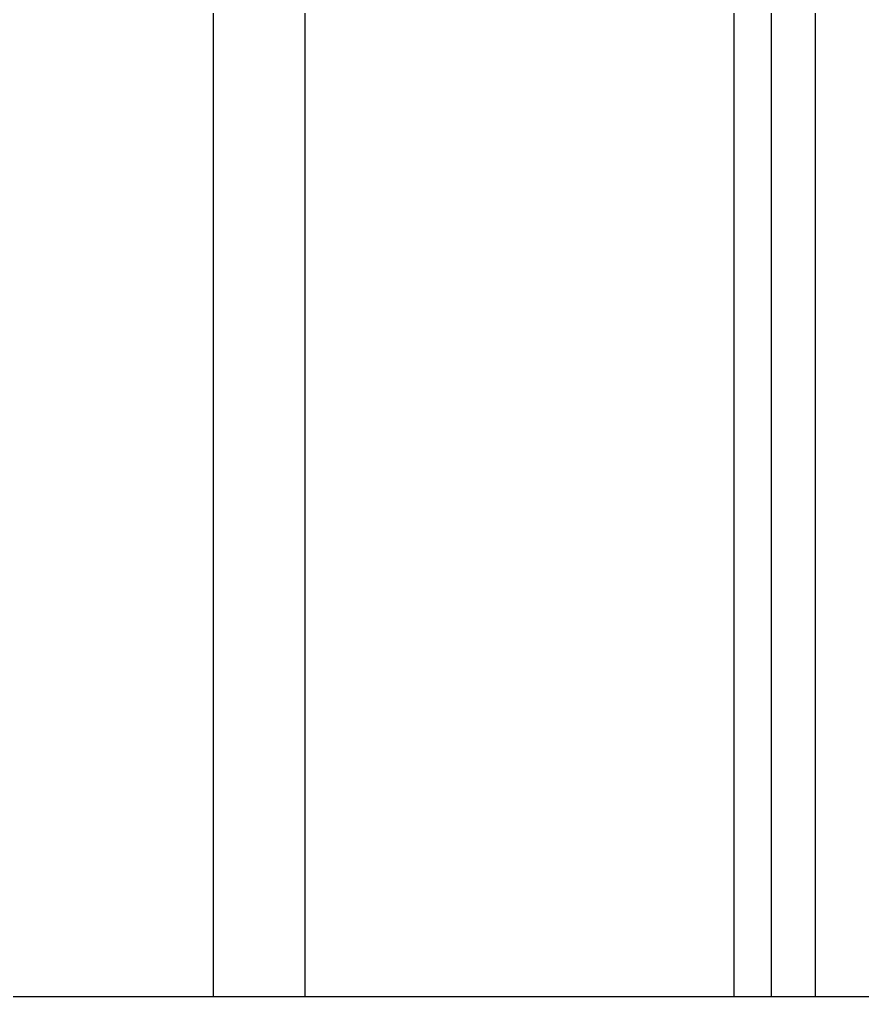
# Model space of a CAD drawing. Header units: millimetres. Extents: x 0 to 279, y 0 to 216.
# Drawn here: x 233.318 to 233.837, y 87.421 to 88.022 of the extents above; entities that cross this region are included whole.
import ezdxf

# ---------------------------------------------------------------- set-up
doc = ezdxf.new("R2010")
doc.units = ezdxf.units.MM

msp = doc.modelspace()

# ---------------------------------------------------------------- linework, layer by layer
at = {"color": 7, "linetype": 'Continuous', "lineweight": 25}
for p, q in [((233.43681, 89.33309), (233.43681, 87.42074)), ((233.49316, 89.33309), (233.49316, 87.42074)), ((232.62107, 87.42074), (234.33009, 87.42074))]:
    msp.add_line(p, q, dxfattribs=at)
at = {"color": 8, "linetype": 'Continuous', "lineweight": 25}
for p, q in [((233.75732, 89.33309), (233.75732, 87.42074)), ((233.78022, 89.33309), (233.78022, 87.42074)), ((233.80738, 89.33309), (233.80738, 87.42074))]:
    msp.add_line(p, q, dxfattribs=at)

doc.saveas('drawing.dxf')
